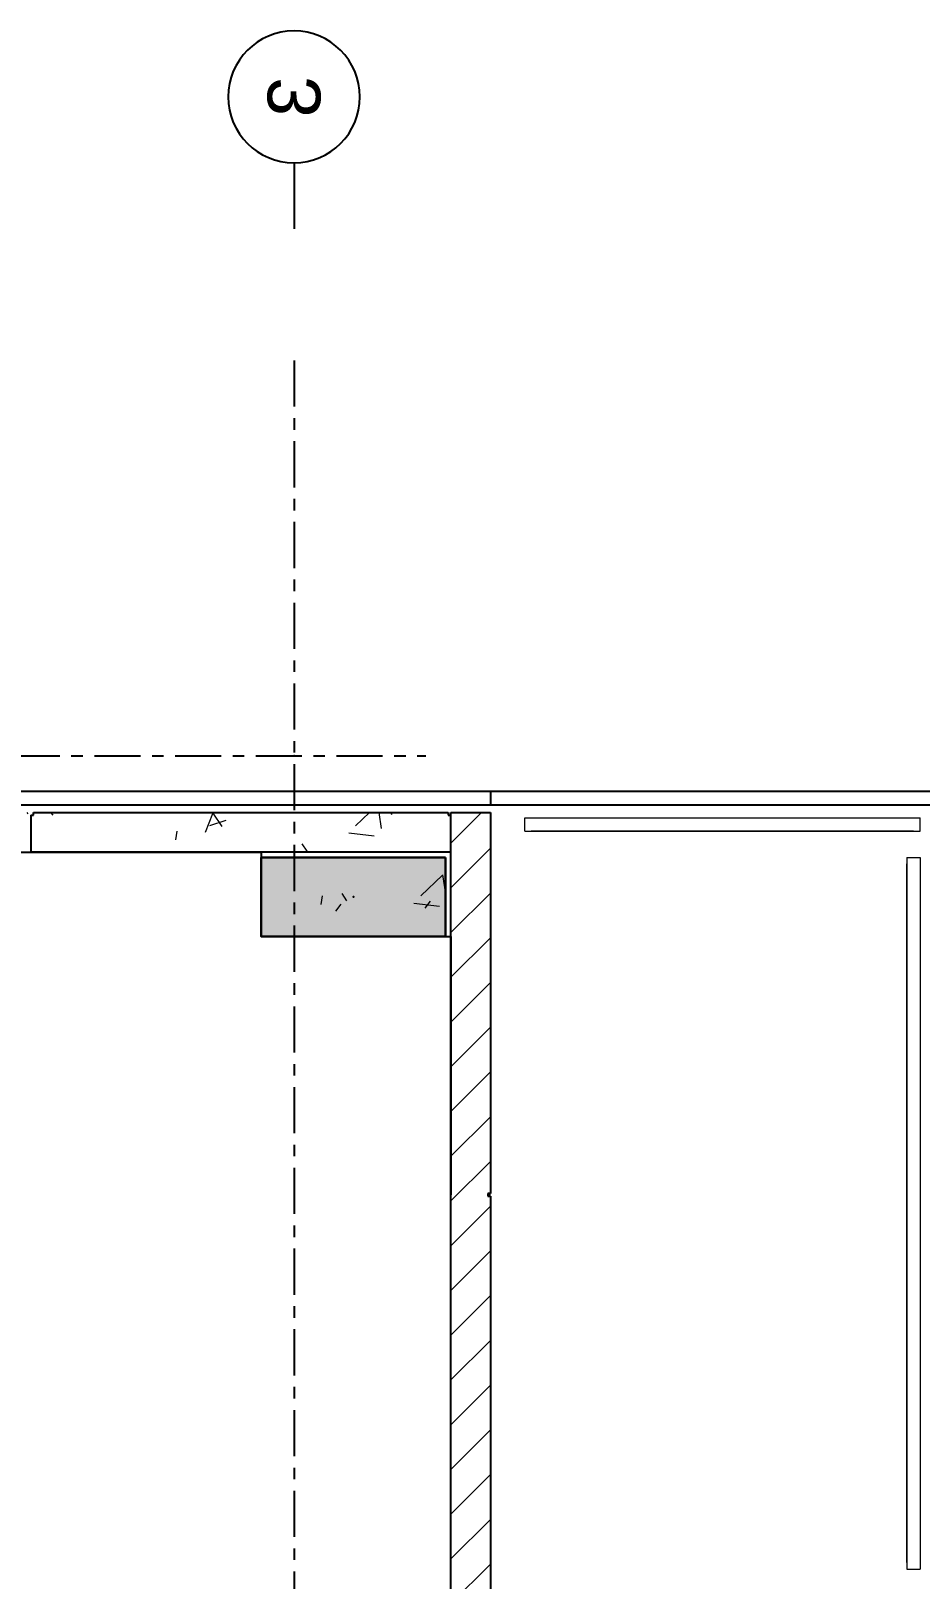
# Model space of a CAD drawing. Header units: millimetres. Extents: x -1379 to 1385823, y -4884429 to 548763.
# Drawn here: x 670240 to 673613, y -2355546 to -2349673 of the extents above; entities that cross this region are included whole.
import ezdxf
from ezdxf.enums import TextEntityAlignment as Align

# ---------------------------------------------------------------- set-up
doc = ezdxf.new("R2010")
doc.units = ezdxf.units.MM
doc.linetypes.add('CENTER', pattern=[50.8, 31.75, -6.35, 6.35, -6.35])
doc.linetypes.add('TA_GL_000.70000', pattern=[1.925, 0.7, -0.175, 0.175, -0.175, 0.7])
for name, color, linetype in [('000 - 0_SYM_DWG_GRID-BUBBLE_MAIN_COLOR_6', 7, 'Continuous'), ('000 - 0_SYM_DWG_GRIDLINE_MAIN_COLOR_251', 7, 'Continuous'), ('000 - 0_SYM_DWG_SLOPE-SYM_TEXT_COLOR_3', 7, 'Continuous'), ('000 - CONCRETE_COL_HATCH_', 7, 'Continuous'), ('000 - CONCRETE_PRECAST_CUT_COLOR_4', 7, 'Continuous'), ('000 - EXISTING_BUILDING_MAIN_COLOR_1', 7, 'Continuous'), ('000 - EXISTING_BUILDING_MAIN_COLOR_251', 7, 'Continuous'), ('000 - EXISTING_COLUMN_CUT_COLOR_5', 7, 'Continuous'), ('000 - GRID', 7, 'CENTER')]:
    doc.layers.add(name, color=color, linetype=linetype)
doc.styles.add('ARIAL', font='arial.ttf')
doc.styles.add('TA', font='', dxfattribs={"height": 4.5})
doc.styles.get('TA').set_extended_font_data('Cordia New')

# ---------------------------------------------------------------- blocks, each defined once
blk = doc.blocks.new('DPA_Rectangular - 300 x 700mm-4064067-IV01 - EGRESS LEVEL PLAN')
at = {"layer": '000 - EXISTING_BUILDING_MAIN_COLOR_251', "lineweight": 9}
h = blk.add_hatch(dxfattribs=at)
h.set_pattern_fill('FP_9', style=0, pattern_type=2)
h.set_pattern_definition([(50, (-216519, 2322222), (728.7365, -63.75582), [76.2, -838.2]), (355, (-216519, 2322222), (-140.97162, 764.2276), [60.96, -670.56]), (100.451, (-216458.26, 2322216.7), (587.77, 700.46675), [64.76, -712.36]), (46.184, (-216519, 2322425.2), (1084.31624, -168.17096), [114.3, -1257.3]), (96.636, (-216428.6, 2322411.2), (949.6099, 989.70985), [97.14, -1068.54]), (351.184, (-216519, 2322425.2), (949.62055, 989.70115), [91.44, -1005.84]), (21, (-216417.4, 2322374.4), (606.45787, -409.06057), [76.2, -838.2]), (326, (-216417.4, 2322374.4), (247.20834, 736.75292), [60.96, -670.56]), (71.451, (-216366.85, 2322340.3), (853.66825, 327.68547), [64.76, -712.36]), (37.5, (-216519, 2322222), (12.354693, 338.22012), [33.528, -628.904, 33.528, -1320.292]), (37.5, (-216519, 2322222), (12.354693, 338.22012), [-695.96, -647.192, 33.528, -639.572]), (7.5, (-216519, 2322222), (267.278874, 400.722127), [33.528, -354.584, 33.528, -870.204]), (7.5, (-216519, 2322222), (267.278874, 400.722127), [-421.64, -613.664, 33.528, -223.012]), (327.5, (-216745.56, 2322222), (542.36333, -22.915345), [33.528, -220.472, 33.528, -1810.512]), (327.5, (-216745.56, 2322222), (542.36333, -22.915345), [-287.528, -758.952, 33.528, -1018.032]), (317.5, (-216847.16, 2322222), (592.51696, 101.70711), [33.528, -296.672, 33.528, -1239.52]), (317.5, (-216847.16, 2322222), (592.51696, 101.70711), [-363.728, -492.76, 33.528, -713.232])])
h.paths.add_polyline_path([(150, -350), (150, 350), (-150, 350), (-150, -350), (-133.2, -350)])
at = {"layer": '000 - EXISTING_BUILDING_MAIN_COLOR_251', "color": 7}
for p, q in [((-150, 350), (150, 350)), ((-150, -350), (-150, 350)), ((150, 350), (150, -350)), ((150, -350), (-150, -350))]:
    blk.add_line(p, q, dxfattribs=at)
blk = doc.blocks.new('Railing - Railing-5281444-IV01 - EGRESS LEVEL PLAN')
at = {"layer": '000 - EXISTING_BUILDING_MAIN_COLOR_1', "color": 7, "lineweight": 9}
for p, q in [((280789.6, -2315802.7), (280789.6, -2315877.7)), ((280839.6, -2315877.7), (280839.6, -2315802.7)), ((280789.6, -2315877.7), (280789.6, -2317177.7)), ((280789.6, -2315877.7), (280789.6, -2317177.7)), ((280839.6, -2317177.7), (280839.6, -2315877.7)), ((280839.6, -2317177.7), (280839.6, -2315877.7)), ((280789.6, -2317177.7), (280789.6, -2317252.7)), ((280839.6, -2317252.7), (280839.6, -2317177.7))]:
    blk.add_line(p, q, dxfattribs=at)
at = {"layer": '000 - EXISTING_BUILDING_MAIN_COLOR_1', "color": 7, "lineweight": 9, "flags": 128}
for points in [[(280789.6, -2315802.7), (280789.6, -2315802.8), (280789.6, -2315802.9), (280789.6, -2315803.2), (280789.6, -2315803.7), (280789.6, -2315804.2), (280789.6, -2315804.9), (280789.6, -2315805.6), (280789.6, -2315806.5), (280789.6, -2315807.5), (280789.6, -2315808.6), (280789.6, -2315809.8), (280789.6, -2315811.2), (280789.6, -2315812.6), (280789.6, -2315814.2), (280789.6, -2315815.8), (280789.6, -2315817.5), (280789.6, -2315819.4), (280789.6, -2315821.3), (280789.6, -2315823.3), (280789.6, -2315825.4), (280789.6, -2315827.6), (280789.6, -2315829.9), (280789.6, -2315832.3), (280789.6, -2315834.7), (280789.6, -2315837.2), (280789.6, -2315839.7), (280789.6, -2315842.4), (280789.6, -2315845), (280789.6, -2315847.8), (280789.6, -2315850.5), (280789.6, -2315853.3), (280789.6, -2315856.2), (280789.6, -2315859.1), (280789.6, -2315862), (280789.6, -2315865), (280789.6, -2315867.9), (280789.6, -2315870.9), (280789.6, -2315873.9), (280789.6, -2315876.9), (280789.6, -2315877.7)], [(280839.6, -2315877.7), (280839.6, -2315874.7), (280839.6, -2315871.7), (280839.6, -2315868.7), (280839.6, -2315865.8), (280839.6, -2315862.8), (280839.6, -2315859.9), (280839.6, -2315857), (280839.6, -2315854.1), (280839.6, -2315851.3), (280839.6, -2315848.5), (280839.6, -2315845.8), (280839.6, -2315843.1), (280839.6, -2315840.4), (280839.6, -2315837.9), (280839.6, -2315835.4), (280839.6, -2315832.9), (280839.6, -2315830.5), (280839.6, -2315828.2), (280839.6, -2315826), (280839.6, -2315823.9), (280839.6, -2315821.9), (280839.6, -2315819.9), (280839.6, -2315818), (280839.6, -2315816.3), (280839.6, -2315814.6), (280839.6, -2315813), (280839.6, -2315811.6), (280839.6, -2315810.2), (280839.6, -2315808.9), (280839.6, -2315807.8), (280839.6, -2315806.8), (280839.6, -2315805.9), (280839.6, -2315805), (280839.6, -2315804.4), (280839.6, -2315803.8), (280839.6, -2315803.3), (280839.6, -2315803), (280839.6, -2315802.8), (280839.6, -2315802.7), (280839.6, -2315802.7)], [(280789.6, -2317177.7), (280789.6, -2317180.7), (280789.6, -2317183.7), (280789.6, -2317186.7), (280789.6, -2317189.7), (280789.6, -2317192.6), (280789.6, -2317195.5), (280789.6, -2317198.4), (280789.6, -2317201.3), (280789.6, -2317204.1), (280789.6, -2317206.9), (280789.6, -2317209.6), (280789.6, -2317212.3), (280789.6, -2317215), (280789.6, -2317217.5), (280789.6, -2317220), (280789.6, -2317222.5), (280789.6, -2317224.9), (280789.6, -2317227.2), (280789.6, -2317229.4), (280789.6, -2317231.5), (280789.6, -2317233.5), (280789.6, -2317235.5), (280789.6, -2317237.4), (280789.6, -2317239.1), (280789.6, -2317240.8), (280789.6, -2317242.4), (280789.6, -2317243.8), (280789.6, -2317245.2), (280789.6, -2317246.5), (280789.6, -2317247.6), (280789.6, -2317248.6), (280789.6, -2317249.6), (280789.6, -2317250.4), (280789.6, -2317251), (280789.6, -2317251.6), (280789.6, -2317252.1), (280789.6, -2317252.4), (280789.6, -2317252.6), (280789.6, -2317252.7), (280789.6, -2317252.7)], [(280839.6, -2317252.7), (280839.6, -2317252.6), (280839.6, -2317252.5), (280839.6, -2317252.2), (280839.6, -2317251.7), (280839.6, -2317251.2), (280839.6, -2317250.6), (280839.6, -2317249.8), (280839.6, -2317248.9), (280839.6, -2317247.9), (280839.6, -2317246.8), (280839.6, -2317245.6), (280839.6, -2317244.2), (280839.6, -2317242.8), (280839.6, -2317241.2), (280839.6, -2317239.6), (280839.6, -2317237.9), (280839.6, -2317236), (280839.6, -2317234.1), (280839.6, -2317232.1), (280839.6, -2317230), (280839.6, -2317227.8), (280839.6, -2317225.5), (280839.6, -2317223.1), (280839.6, -2317220.7), (280839.6, -2317218.2), (280839.6, -2317215.7), (280839.6, -2317213.1), (280839.6, -2317210.4), (280839.6, -2317207.7), (280839.6, -2317204.9), (280839.6, -2317202.1), (280839.6, -2317199.2), (280839.6, -2317196.3), (280839.6, -2317193.4), (280839.6, -2317190.4), (280839.6, -2317187.5), (280839.6, -2317184.5), (280839.6, -2317181.5), (280839.6, -2317178.5), (280839.6, -2317177.7)]]:
    blk.add_lwpolyline(points, dxfattribs=at)
blk = doc.blocks.new('Top Rail Type - Top Rail_Internal_-5281459-IV01 - EGRESS LEVEL PLAN')
at = {"layer": '000 - EXISTING_BUILDING_MAIN_COLOR_1', "color": 7, "lineweight": 9}
for p, q in [((280789.6, -2315877.7), (280789.6, -2317177.7)), ((280839.6, -2317177.7), (280839.6, -2315877.7))]:
    blk.add_line(p, q, dxfattribs=at)
at = {"layer": '000 - EXISTING_BUILDING_MAIN_COLOR_1', "color": 7, "lineweight": 9, "flags": 128}
for points in [[(280789.6, -2315802.7), (280789.6, -2315802.8), (280789.6, -2315802.9), (280789.6, -2315803.2), (280789.6, -2315803.7), (280789.6, -2315804.2), (280789.6, -2315804.9), (280789.6, -2315805.6), (280789.6, -2315806.5), (280789.6, -2315807.5), (280789.6, -2315808.6), (280789.6, -2315809.8), (280789.6, -2315811.2), (280789.6, -2315812.6), (280789.6, -2315814.2), (280789.6, -2315815.8), (280789.6, -2315817.5), (280789.6, -2315819.4), (280789.6, -2315821.3), (280789.6, -2315823.3), (280789.6, -2315825.4), (280789.6, -2315827.6), (280789.6, -2315829.9), (280789.6, -2315832.3), (280789.6, -2315834.7), (280789.6, -2315837.2), (280789.6, -2315839.7), (280789.6, -2315842.4), (280789.6, -2315845), (280789.6, -2315847.8), (280789.6, -2315850.5), (280789.6, -2315853.3), (280789.6, -2315856.2), (280789.6, -2315859.1), (280789.6, -2315862), (280789.6, -2315865), (280789.6, -2315867.9), (280789.6, -2315870.9), (280789.6, -2315873.9), (280789.6, -2315876.9), (280789.6, -2315877.7)], [(280839.6, -2315877.7), (280839.6, -2315874.7), (280839.6, -2315871.7), (280839.6, -2315868.7), (280839.6, -2315865.8), (280839.6, -2315862.8), (280839.6, -2315859.9), (280839.6, -2315857), (280839.6, -2315854.1), (280839.6, -2315851.3), (280839.6, -2315848.5), (280839.6, -2315845.8), (280839.6, -2315843.1), (280839.6, -2315840.4), (280839.6, -2315837.9), (280839.6, -2315835.4), (280839.6, -2315832.9), (280839.6, -2315830.5), (280839.6, -2315828.2), (280839.6, -2315826), (280839.6, -2315823.9), (280839.6, -2315821.9), (280839.6, -2315819.9), (280839.6, -2315818), (280839.6, -2315816.3), (280839.6, -2315814.6), (280839.6, -2315813), (280839.6, -2315811.6), (280839.6, -2315810.2), (280839.6, -2315808.9), (280839.6, -2315807.8), (280839.6, -2315806.8), (280839.6, -2315805.9), (280839.6, -2315805), (280839.6, -2315804.4), (280839.6, -2315803.8), (280839.6, -2315803.3), (280839.6, -2315803), (280839.6, -2315802.8), (280839.6, -2315802.7), (280839.6, -2315802.7)], [(280789.6, -2317177.7), (280789.6, -2317180.7), (280789.6, -2317183.7), (280789.6, -2317186.7), (280789.6, -2317189.7), (280789.6, -2317192.6), (280789.6, -2317195.5), (280789.6, -2317198.4), (280789.6, -2317201.3), (280789.6, -2317204.1), (280789.6, -2317206.9), (280789.6, -2317209.6), (280789.6, -2317212.3), (280789.6, -2317215), (280789.6, -2317217.5), (280789.6, -2317220), (280789.6, -2317222.5), (280789.6, -2317224.9), (280789.6, -2317227.2), (280789.6, -2317229.4), (280789.6, -2317231.5), (280789.6, -2317233.5), (280789.6, -2317235.5), (280789.6, -2317237.4), (280789.6, -2317239.1), (280789.6, -2317240.8), (280789.6, -2317242.4), (280789.6, -2317243.8), (280789.6, -2317245.2), (280789.6, -2317246.5), (280789.6, -2317247.6), (280789.6, -2317248.6), (280789.6, -2317249.6), (280789.6, -2317250.4), (280789.6, -2317251), (280789.6, -2317251.6), (280789.6, -2317252.1), (280789.6, -2317252.4), (280789.6, -2317252.6), (280789.6, -2317252.7), (280789.6, -2317252.7)], [(280839.6, -2317252.7), (280839.6, -2317252.6), (280839.6, -2317252.5), (280839.6, -2317252.2), (280839.6, -2317251.7), (280839.6, -2317251.2), (280839.6, -2317250.6), (280839.6, -2317249.8), (280839.6, -2317248.9), (280839.6, -2317247.9), (280839.6, -2317246.8), (280839.6, -2317245.6), (280839.6, -2317244.2), (280839.6, -2317242.8), (280839.6, -2317241.2), (280839.6, -2317239.6), (280839.6, -2317237.9), (280839.6, -2317236), (280839.6, -2317234.1), (280839.6, -2317232.1), (280839.6, -2317230), (280839.6, -2317227.8), (280839.6, -2317225.5), (280839.6, -2317223.1), (280839.6, -2317220.7), (280839.6, -2317218.2), (280839.6, -2317215.7), (280839.6, -2317213.1), (280839.6, -2317210.4), (280839.6, -2317207.7), (280839.6, -2317204.9), (280839.6, -2317202.1), (280839.6, -2317199.2), (280839.6, -2317196.3), (280839.6, -2317193.4), (280839.6, -2317190.4), (280839.6, -2317187.5), (280839.6, -2317184.5), (280839.6, -2317181.5), (280839.6, -2317178.5), (280839.6, -2317177.7)]]:
    blk.add_lwpolyline(points, dxfattribs=at)
blk = doc.blocks.new('Top Rail Type - Top Rail_Internal_-V22-IV01 - EGRESS LEVEL PLAN')
at = {"layer": '000 - EXISTING_BUILDING_MAIN_COLOR_1', "color": 7, "lineweight": 9}
for p, q in [((280839.6, -2315777.7), (280789.6, -2315777.7)), ((280789.6, -2315777.7), (280789.6, -2315877.7)), ((280839.6, -2315777.7), (280839.6, -2315877.7)), ((280789.6, -2315877.7), (280789.6, -2317177.7)), ((280839.6, -2315877.7), (280839.6, -2317177.7)), ((280789.6, -2317177.7), (280789.6, -2317277.7)), ((280839.6, -2317177.7), (280839.6, -2317277.7)), ((280839.6, -2317277.7), (280789.6, -2317277.7))]:
    blk.add_line(p, q, dxfattribs=at)
blk = doc.blocks.new('Top Rail Type - Top Rail_Internal_-5281761-IV01 - EGRESS LEVEL PLAN')
at = {"layer": '000 - EXISTING_BUILDING_MAIN_COLOR_251', "color": 7, "lineweight": 9}
for p, q in [((283539.6, -2317227.7), (281039.6, -2317227.7)), ((281039.6, -2317277.7), (283539.6, -2317277.7))]:
    blk.add_line(p, q, dxfattribs=at)
at = {"layer": '000 - EXISTING_BUILDING_MAIN_COLOR_251', "color": 7, "lineweight": 9, "flags": 128}
for points in [[(281039.6, -2317227.7), (281036.6, -2317227.7), (281033.6, -2317227.7), (281030.7, -2317227.7), (281027.7, -2317227.7), (281024.7, -2317227.7), (281021.8, -2317227.7), (281018.9, -2317227.7), (281016, -2317227.7), (281013.2, -2317227.7), (281010.4, -2317227.7), (281007.7, -2317227.7), (281005, -2317227.7), (281002.4, -2317227.7), (280999.8, -2317227.7), (280997.3, -2317227.7), (280994.8, -2317227.7), (280992.5, -2317227.7), (280990.2, -2317227.7), (280988, -2317227.7), (280985.8, -2317227.7), (280983.8, -2317227.7), (280981.8, -2317227.7), (280980, -2317227.7), (280978.2, -2317227.7), (280976.5, -2317227.7), (280975, -2317227.7), (280973.5, -2317227.7), (280972.1, -2317227.7), (280970.9, -2317227.7), (280969.7, -2317227.7), (280968.7, -2317227.7), (280967.8, -2317227.7), (280967, -2317227.7), (280966.3, -2317227.7), (280965.7, -2317227.7), (280965.3, -2317227.7), (280964.9, -2317227.7), (280964.7, -2317227.7), (280964.6, -2317227.7), (280964.6, -2317227.7)], [(283614.6, -2317227.7), (283614.6, -2317227.7), (283614.4, -2317227.7), (283614.1, -2317227.7), (283613.7, -2317227.7), (283613.1, -2317227.7), (283612.5, -2317227.7), (283611.7, -2317227.7), (283610.8, -2317227.7), (283609.8, -2317227.7), (283608.7, -2317227.7), (283607.5, -2317227.7), (283606.2, -2317227.7), (283604.7, -2317227.7), (283603.2, -2317227.7), (283601.5, -2317227.7), (283599.8, -2317227.7), (283598, -2317227.7), (283596, -2317227.7), (283594, -2317227.7), (283591.9, -2317227.7), (283589.7, -2317227.7), (283587.4, -2317227.7), (283585.1, -2317227.7), (283582.6, -2317227.7), (283580.2, -2317227.7), (283577.6, -2317227.7), (283575, -2317227.7), (283572.3, -2317227.7), (283569.6, -2317227.7), (283566.8, -2317227.7), (283564, -2317227.7), (283561.1, -2317227.7), (283558.2, -2317227.7), (283555.3, -2317227.7), (283552.4, -2317227.7), (283549.4, -2317227.7), (283546.4, -2317227.7), (283543.4, -2317227.7), (283540.4, -2317227.7), (283539.6, -2317227.7)], [(280964.6, -2317277.7), (280964.7, -2317277.7), (280964.9, -2317277.7), (280965.2, -2317277.7), (280965.6, -2317277.7), (280966.1, -2317277.7), (280966.8, -2317277.7), (280967.6, -2317277.7), (280968.4, -2317277.7), (280969.4, -2317277.7), (280970.6, -2317277.7), (280971.8, -2317277.7), (280973.1, -2317277.7), (280974.5, -2317277.7), (280976.1, -2317277.7), (280977.7, -2317277.7), (280979.5, -2317277.7), (280981.3, -2317277.7), (280983.2, -2317277.7), (280985.3, -2317277.7), (280987.4, -2317277.7), (280989.6, -2317277.7), (280991.8, -2317277.7), (280994.2, -2317277.7), (280996.6, -2317277.7), (280999.1, -2317277.7), (281001.7, -2317277.7), (281004.3, -2317277.7), (281007, -2317277.7), (281009.7, -2317277.7), (281012.5, -2317277.7), (281015.3, -2317277.7), (281018.1, -2317277.7), (281021, -2317277.7), (281023.9, -2317277.7), (281026.9, -2317277.7), (281029.9, -2317277.7), (281032.8, -2317277.7), (281035.8, -2317277.7), (281038.8, -2317277.7), (281039.6, -2317277.7)], [(283539.6, -2317277.7), (283542.6, -2317277.7), (283545.6, -2317277.7), (283548.6, -2317277.7), (283551.6, -2317277.7), (283554.5, -2317277.7), (283557.5, -2317277.7), (283560.4, -2317277.7), (283563.2, -2317277.7), (283566.1, -2317277.7), (283568.8, -2317277.7), (283571.6, -2317277.7), (283574.3, -2317277.7), (283576.9, -2317277.7), (283579.5, -2317277.7), (283582, -2317277.7), (283584.4, -2317277.7), (283586.8, -2317277.7), (283589.1, -2317277.7), (283591.3, -2317277.7), (283593.4, -2317277.7), (283595.5, -2317277.7), (283597.4, -2317277.7), (283599.3, -2317277.7), (283601.1, -2317277.7), (283602.7, -2317277.7), (283604.3, -2317277.7), (283605.8, -2317277.7), (283607.1, -2317277.7), (283608.4, -2317277.7), (283609.5, -2317277.7), (283610.6, -2317277.7), (283611.5, -2317277.7), (283612.3, -2317277.7), (283613, -2317277.7), (283613.5, -2317277.7), (283614, -2317277.7), (283614.3, -2317277.7), (283614.5, -2317277.7), (283614.6, -2317277.7), (283614.6, -2317277.7)]]:
    blk.add_lwpolyline(points, dxfattribs=at)
blk = doc.blocks.new('Top Rail Type - Top Rail_Internal_-V23-IV01 - EGRESS LEVEL PLAN')
at = {"layer": '000 - EXISTING_BUILDING_MAIN_COLOR_251', "color": 7, "lineweight": 9}
for p, q in [((280939.6, -2317227.7), (280939.6, -2317277.7)), ((280939.6, -2317227.7), (281039.6, -2317227.7)), ((281039.6, -2317227.7), (283539.6, -2317227.7)), ((283539.6, -2317227.7), (283639.6, -2317227.7)), ((283639.6, -2317227.7), (283639.6, -2317277.7)), ((280939.6, -2317277.7), (281039.6, -2317277.7)), ((281039.6, -2317277.7), (283539.6, -2317277.7)), ((283539.6, -2317277.7), (283639.6, -2317277.7))]:
    blk.add_line(p, q, dxfattribs=at)
blk = doc.blocks.new('Handrail Type - Handrail_Internal_-5816818-IV01 - EGRESS LEVEL PLAN')
at = {"layer": '000 - EXISTING_BUILDING_MAIN_COLOR_251', "color": 7, "lineweight": 9}
for p, q in [((281039.6, -2317227.7), (280964.6, -2317227.7)), ((283539.6, -2317227.7), (281039.6, -2317227.7)), ((283614.6, -2317227.7), (283539.6, -2317227.7)), ((280964.6, -2317277.7), (281039.6, -2317277.7)), ((281039.6, -2317277.7), (283539.6, -2317277.7)), ((283539.6, -2317277.7), (283614.6, -2317277.7))]:
    blk.add_line(p, q, dxfattribs=at)
blk = doc.blocks.new('Handrail Type - Handrail_Internal_-5816852-IV01 - EGRESS LEVEL PLAN')
at = {"layer": '000 - EXISTING_BUILDING_MAIN_COLOR_1', "color": 7, "lineweight": 9}
for p, q in [((280789.6, -2315802.7), (280789.6, -2315877.7)), ((280839.6, -2315877.7), (280839.6, -2315802.7)), ((280789.6, -2315877.7), (280789.6, -2317177.7)), ((280839.6, -2317177.7), (280839.6, -2315877.7)), ((280789.6, -2317177.7), (280789.6, -2317252.7)), ((280839.6, -2317252.7), (280839.6, -2317177.7))]:
    blk.add_line(p, q, dxfattribs=at)
blk = doc.blocks.new('Handrail Type - Handrail_Internal_-V29-IV01 - EGRESS LEVEL PLAN')
at = {"layer": '000 - EXISTING_BUILDING_MAIN_COLOR_1', "color": 7, "lineweight": 9}
for p, q in [((280789.6, -2315802.7), (280789.6, -2315877.7)), ((280839.6, -2315802.7), (280839.6, -2315877.7)), ((280789.6, -2315877.7), (280789.6, -2317177.7)), ((280839.6, -2315877.7), (280839.6, -2317177.7)), ((280789.6, -2317177.7), (280789.6, -2317252.7)), ((280839.6, -2317177.7), (280839.6, -2317252.7))]:
    blk.add_line(p, q, dxfattribs=at)
blk = doc.blocks.new('*U2581')
at = {"layer": '000 - CONCRETE_COL_HATCH_'}
h = blk.add_hatch(dxfattribs=at)
h.set_pattern_fill('AR-CONC', scale=0.5)
h.set_pattern_definition([(50, (-3e-14, -2e-14), (3.5863, -0.31376), [0.375, -4.125]), (355, (-3e-14, -2e-14), (-0.693757, 3.76096), [0.3, -3.3]), (100.4514, (0.299, -0.026), (2.892544, 3.4472), [0.3187, -3.50571]), (46.1842, (-3e-14, 1), (5.336207, -0.827596), [0.5625, -6.1875]), (96.6356, (0.4447, 0.931), (4.67331, 4.87059), [0.47805, -5.25857]), (351.1842, (-3e-14, 1), (4.67331, 4.87059), [0.45, -4.95]), (21, (0.5, 0.75), (2.984535, -2.013094), [0.375, -4.125]), (326, (0.5, 0.75), (1.216577, 3.62575), [0.3, -3.3]), (71.4514, (0.7487, 0.5822), (4.201112, 1.612656), [0.3187, -3.50571]), (37.5, (-3e-14, -2e-14), (0.0607993, 1.6644693), [0, -3.26, 0, -3.35, 0, -3.3125]), (7.5, (-3e-14, -2e-14), (1.315348, 1.9720586), [0, -1.91, 0, -3.185, 0, -1.2625]), (327.5, (-1.115, -2e-14), (2.669112, -0.1127744), [0, -1.25, 0, -3.9, 0, -5.175]), (317.5, (-1.615, -2e-14), (2.915931, 0.500525), [0, -1.625, 0, -2.59, 0, -3.675])])
h.paths.add_polyline_path([(-150, -350), (150, -350), (150, 350), (-150, 350)])
at = {"color": 7}
blk.add_point((0, 0), dxfattribs=at)
at = {"layer": '000 - EXISTING_COLUMN_CUT_COLOR_5', "color": 7}
blk.add_lwpolyline([(-150, -350), (150, -350), (150, 350), (-150, 350)], close=True, dxfattribs=at)
blk = doc.blocks.new('A$Cc52987c4')
at = {"layer": '000 - EXISTING_BUILDING_MAIN_COLOR_251', "lineweight": 9}
h = blk.add_hatch(dxfattribs=at)
h.set_pattern_fill('FP_1', style=0, pattern_type=2)
h.set_pattern_definition([(50, (-215984, 2306427), (728.7365, -63.75582), [76.2, -838.2]), (355, (-215984, 2306427), (-140.97162, 764.2276), [60.96, -670.56]), (100.451, (-215923.26, 2306421.7), (587.77, 700.46675), [64.76, -712.36]), (46.184, (-215984, 2306630.2), (1084.31624, -168.17096), [114.3, -1257.3]), (96.636, (-215893.6, 2306616.2), (949.6099, 989.70985), [97.14, -1068.54]), (351.184, (-215984, 2306630.2), (949.62055, 989.70115), [91.44, -1005.84]), (21, (-215882.4, 2306579.4), (606.45787, -409.06057), [76.2, -838.2]), (326, (-215882.4, 2306579.4), (247.20834, 736.75292), [60.96, -670.56]), (71.451, (-215831.85, 2306545.3), (853.66825, 327.68547), [64.76, -712.36]), (37.5, (-215984, 2306427), (12.354693, 338.22012), [33.528, -628.904, 33.528, -647.192, -673.1]), (37.5, (-215984, 2306427), (12.354693, 338.22012), [-1343.152, 33.528, -639.572]), (7.5, (-215984, 2306427), (267.278874, 400.722127), [33.528, -354.584, 33.528, -613.664, -256.54]), (7.5, (-215984, 2306427), (267.278874, 400.722127), [-1035.304, 33.528, -223.012]), (327.5, (-216210.56, 2306427), (542.36333, -22.915345), [33.528, -220.472, 33.528, -1810.512]), (327.5, (-216210.56, 2306427), (542.36333, -22.915345), [-287.528, -758.952, 33.528, -1018.032]), (317.5, (-216312.16, 2306427), (592.51696, 101.70711), [33.528, -296.672, 33.528, -492.76, -746.76]), (317.5, (-216312.16, 2306427), (592.51696, 101.70711), [-856.488, 33.528, -713.232])])
h.paths.add_polyline_path([(225, -16165), (365, -16165), (365, -990), (225, -990), (225, -1000), (215, -1000.7), (215, -2572), (225, -2572), (225, -2582), (215, -2582), (215, -4072), (225, -4072), (225, -4082), (215, -4082), (215, -5572), (225, -5572), (225, -5582), (215, -5582), (215, -7072), (225, -7072), (225, -7082), (215, -7082), (215, -8572), (225, -8572), (225, -8582), (215, -8582), (215, -10072), (225, -10072), (225, -10082), (215, -10082), (215, -11572), (225, -11572), (225, -11582), (215, -11582), (215, -13072), (225, -13072), (225, -13082), (215, -13082), (215, -14572), (225, -14572), (225, -14582), (215, -14582), (215, -16155), (225, -16155)])
h = blk.add_hatch(dxfattribs=at)
h.set_pattern_fill('FP_14', style=0, pattern_type=2)
h.set_pattern_definition([(45, (-215983.99, 2306427), (-84.852814, 84.852814), [])])
h.paths.add_polyline_path([(3170, -16315), (4660, -16314.8), (4660, -16305), (4670, -16305), (4670, -16315), (6165, -16315), (6165, -16165), (215, -16165), (215, -16315), (1660, -16315), (1660, -16305), (1670, -16305), (1670, -16315), (3160, -16315), (3160, -16305), (3170, -16305.5)])
at = {"layer": '000 - EXISTING_BUILDING_MAIN_COLOR_1', "color": 7}
for p, q in [((365, -13082), (365, -14572)), ((225, -14582), (215, -14582)), ((215, -14582), (215, -16155)), ((225, -14572), (365, -14572)), ((225, -14572), (225, -14582)), ((365, -16165), (365, -14572)), ((215, -16155), (225, -16155)), ((6165, -16165), (215, -16165)), ((215, -16165), (215, -16315)), ((225, -16155), (225, -16165)), ((215, -16315), (1660, -16315)), ((1660, -16315), (1660, -16305)), ((1660, -16305), (1670, -16305)), ((1670, -16305), (1670, -16315)), ((1670, -16315), (3160, -16315))]:
    blk.add_line(p, q, dxfattribs=at)
at = {"layer": '000 - EXISTING_BUILDING_MAIN_COLOR_251', "color": 7}
for p, q in [((135, -18045), (135, -760)), ((185, -810), (185, -17995)), ((365, -13845), (365, -15445)), ((365, -15445), (685, -15445)), ((685, -15445), (685, -15845)), ((685, -15445), (685, -16165)), ((685, -16165), (1665, -16165)), ((135, -16315), (185, -16315)), ((1665, -16305), (1665, -16315))]:
    blk.add_line(p, q, dxfattribs=at)
at = {"layer": '000 - CONCRETE_PRECAST_CUT_COLOR_4', "color": 7}
blk.add_blockref('*U2581', (535, -15795), dxfattribs=at)
at = {"layer": '000 - EXISTING_BUILDING_MAIN_COLOR_1', "color": 7, "lineweight": 9}
for name in ['Top Rail Type - Top Rail_Internal_-V22-IV01 - EGRESS LEVEL PLAN', 'Top Rail Type - Top Rail_Internal_-5281459-IV01 - EGRESS LEVEL PLAN', 'Handrail Type - Handrail_Internal_-5816852-IV01 - EGRESS LEVEL PLAN', 'Handrail Type - Handrail_Internal_-V29-IV01 - EGRESS LEVEL PLAN']:
    blk.add_blockref(name, (-280554.6, 2299332.7), dxfattribs=at)
at = {"layer": '000 - EXISTING_BUILDING_MAIN_COLOR_1', "color": 7}
blk.add_blockref('Railing - Railing-5281444-IV01 - EGRESS LEVEL PLAN', (-280554.6, 2299332.7), dxfattribs=at)
at = {"layer": '000 - EXISTING_BUILDING_MAIN_COLOR_251', "color": 7}
blk.add_blockref('DPA_Rectangular - 300 x 700mm-4064067-IV01 - EGRESS LEVEL PLAN', (535, -15795), dxfattribs=at)
at = {"layer": '000 - EXISTING_BUILDING_MAIN_COLOR_251', "color": 7, "lineweight": 9}
for name in ['Top Rail Type - Top Rail_Internal_-V23-IV01 - EGRESS LEVEL PLAN', 'Top Rail Type - Top Rail_Internal_-5281761-IV01 - EGRESS LEVEL PLAN', 'Handrail Type - Handrail_Internal_-5816818-IV01 - EGRESS LEVEL PLAN']:
    blk.add_blockref(name, (-280554.6, 2299332.7), dxfattribs=at)
blk = doc.blocks.new('*U1926')
at = {"layer": '000 - 0_SYM_DWG_GRIDLINE_MAIN_COLOR_251', "color": 7, "linetype": 'ByBlock', "ltscale": 5}
blk.add_line((10, 0), (-321.4, 0), dxfattribs=at)
at = {"layer": '000 - 0_SYM_DWG_GRIDLINE_MAIN_COLOR_251', "color": 7}
blk.add_point((-311.4, 0), dxfattribs=at)
at = {"color": 7, "style": 'TA', "flags": 1}
blk.add_attdef('LOCATION', (6, -6), '', height=4.5, rotation=270, dxfattribs=at)
at = {"layer": '000 - 0_SYM_DWG_SLOPE-SYM_TEXT_COLOR_3', "color": 7, "style": 'ARIAL'}
blk.add_attdef('GRID-HEAD', text='', height=4, rotation=270, dxfattribs=at).set_placement((27.4, 0), align=Align.MIDDLE_CENTER)
blk = doc.blocks.new('*U1924')
at = {"layer": '000 - 0_SYM_DWG_GRID-BUBBLE_MAIN_COLOR_6', "color": 7}
blk.add_line((45, 0), (40, 0), dxfattribs=at)
blk.add_circle((50, 0), 5, dxfattribs=at)
at = {"layer": '000 - 0_SYM_DWG_GRIDLINE_MAIN_COLOR_251', "color": 7, "linetype": 'ByBlock', "ltscale": 5}
blk.add_line((30, 0), (-408.5, 0), dxfattribs=at)
at = {"layer": '000 - 0_SYM_DWG_GRIDLINE_MAIN_COLOR_251', "color": 7}
blk.add_point((0, 0), dxfattribs=at)
at = {"color": 7, "style": 'TA', "flags": 1}
blk.add_attdef('LOCATION', (6, -6), '', height=4.5, rotation=270, dxfattribs=at)
at = {"layer": '000 - 0_SYM_DWG_SLOPE-SYM_TEXT_COLOR_3', "color": 7, "style": 'ARIAL'}
blk.add_attdef('GRID-HEAD', text='', height=4, rotation=180, dxfattribs=at).set_placement((50, 0), align=Align.MIDDLE_CENTER)
blk = doc.blocks.new('C-1-IV01_REV00_20260614-171844_LOPF_DIMS')
at = {"layer": '000 - GRID', "color": 7, "linetype": 'TA_GL_000.70000', "xscale": 50.00000000000007, "yscale": 50.00000000000007, "zscale": 50.00000000000007, "rotation": 90}
blk.add_blockref('*U1926', (0, 0), dxfattribs=at)
at = {"layer": '000 - GRID', "color": 7, "linetype": 'TA_GL_000.70000', "xscale": 50.00000000000004, "yscale": 50.00000000000004, "zscale": 50.00000000000004, "rotation": 180}
blk.add_blockref('*U1924', (0, -15570), dxfattribs=at).add_auto_attribs({'GRID-HEAD': '3'})

msp = doc.modelspace()

# ---------------------------------------------------------------- block references
at = {"color": 7, "yscale": -1, "rotation": 270}
for name in ['C-1-IV01_REV00_20260614-171844_LOPF_DIMS', 'A$Cc52987c4']:
    msp.add_blockref(name, (655667.8, -2352423.5), dxfattribs=at)

doc.saveas('drawing.dxf')
